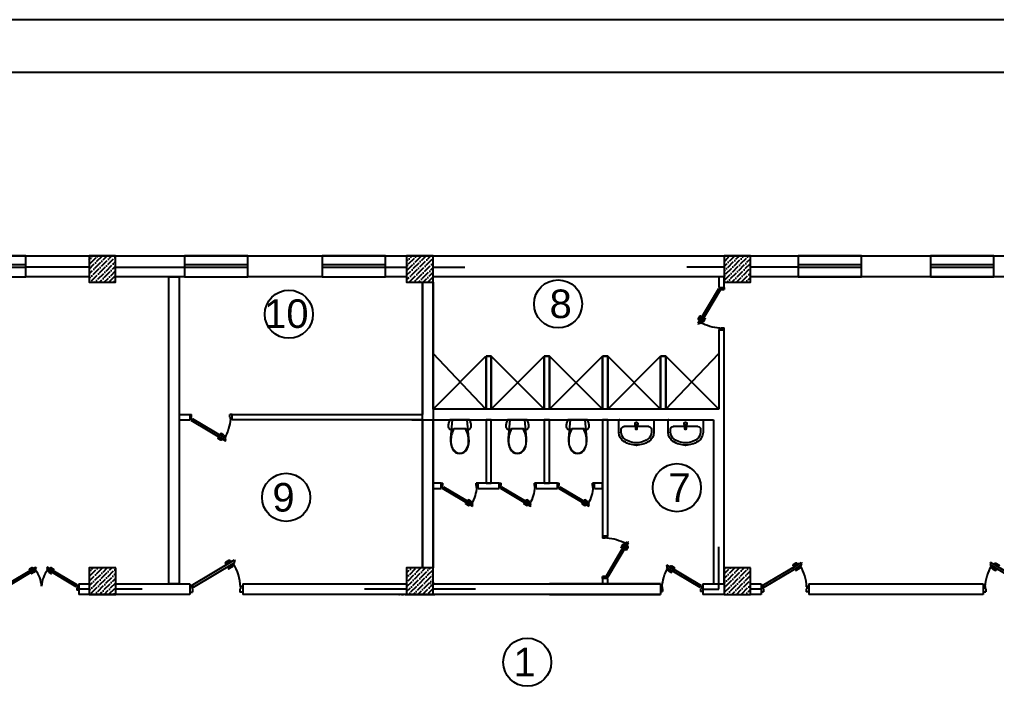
# Model space of a CAD drawing. Header units: millimetres. Extents: x 42452 to 2852333, y -419346 to 834876.
# Drawn here: x 2534221 to 2552690, y 600875 to 613876 of the extents above; entities that cross this region are included whole.
import ezdxf

# ---------------------------------------------------------------- set-up
doc = ezdxf.new("R2010")
doc.units = ezdxf.units.MM
doc.linetypes.add('( Hidden )', pattern=[0.275, 0.15, -0.125])
doc.linetypes.add('Невидимая', pattern=[391.222223, 282.222223, -109])
for name, color, linetype, lineweight in [('c_dv_l x_tti-25_Ном._пера__21_Ном._пера__21', 7, 'Continuous', 30), ('memar', 7, 'Continuous', 25), ('ДВЕРИ', 7, 'Continuous', 5), ('Конструктив - Ограждающий_Pen_No__241', 7, 'Continuous', 50)]:
    doc.layers.add(name, color=color, linetype=linetype, lineweight=lineweight)
doc.layers.add('Интерьер - Мебель_Ном._пера__75', color=160, linetype='Continuous', lineweight=25, true_color=0x2731ed)
doc.styles.add('СГЕНЕРИР_СТИЛЬ_1', font='arial.ttf')

# ---------------------------------------------------------------- blocks, each defined once
blk = doc.blocks.new('DSA')
at = {"layer": 'ДВЕРИ', "color": 251, "lineweight": 25, "true_color": 0x636466}
for p, q in [((153780, 788017), (153820, 788017)), ((153820, 787965), (153820, 788016)), ((155388, 788017), (155348, 788017)), ((155348, 787965), (155348, 788016)), ((153780, 787928), (153812, 787928)), ((153780, 787928), (153812, 787928)), ((153804, 787910), (153811, 787922)), ((153804, 787910), (154462, 787520)), ((153811, 787922), (153818, 787918)), ((153812, 787928), (153812, 787965)), ((153812, 787965), (153820, 787965)), ((153818, 787918), (153832, 787941)), ((153832, 787941), (154468, 787562)), ((155336, 787941), (154700, 787562)), ((155364, 787910), (154706, 787520)), ((155350, 787918), (155336, 787941)), ((155356, 787965), (155348, 787965)), ((155357, 787922), (155350, 787918)), ((155356, 787928), (155356, 787965)), ((155388, 787928), (155356, 787928)), ((155388, 787928), (155356, 787928)), ((155364, 787910), (155357, 787922)), ((154318, 787574), (154320, 787576)), ((154372, 787532), (154321, 787563)), ((154331, 787579), (154372, 787555)), ((154366, 787654), (154365, 787652)), ((154365, 787571), (154368, 787575)), ((154415, 787542), (154365, 787571)), ((154367, 787641), (154409, 787616)), ((154428, 787627), (154377, 787657)), ((154383, 787557), (154384, 787560)), ((154388, 787610), (154391, 787615)), ((154391, 787615), (154441, 787585)), ((154411, 787605), (154410, 787603)), ((154426, 787594), (154433, 787605)), ((154441, 787585), (154438, 787580)), ((154456, 787542), (154468, 787562)), ((154712, 787542), (154700, 787562)), ((154777, 787615), (154727, 787585)), ((154727, 787585), (154730, 787580)), ((154742, 787594), (154735, 787605)), ((154740, 787627), (154791, 787657)), ((154753, 787542), (154803, 787571)), ((154757, 787605), (154758, 787603)), ((154801, 787641), (154760, 787616)), ((154780, 787610), (154777, 787615)), ((154785, 787557), (154784, 787560)), ((154837, 787579), (154796, 787555)), ((154797, 787532), (154847, 787563)), ((154803, 787571), (154800, 787575)), ((154802, 787654), (154804, 787652)), ((154850, 787574), (154848, 787576)), ((154401, 787550), (154394, 787538)), ((154418, 787546), (154415, 787542)), ((154470, 787534), (154456, 787542)), ((154462, 787520), (154470, 787534)), ((154698, 787534), (154712, 787542)), ((154706, 787520), (154698, 787534)), ((154750, 787546), (154753, 787542)), ((154767, 787550), (154775, 787538))]:
    blk.add_line(p, q, dxfattribs=at)
for centre, radius, start, end in [((154002, 787952), 583, 319.7101, 357.5846), ((155160, 787950), 576, 182.1815, 220.5237), ((154325, 787569), 7.98, 149.2867, 239.2867), ((154327, 787572), 7.98, 59.2867, 149.2867), ((154371, 787648), 7.98, 149.2867, 239.2867), ((154373, 787650), 7.98, 59.2867, 149.2867), ((154376, 787561), 7.98, 239.2867, 329.2867), ((154404, 787609), 7.98, 329.2867, 59.2867), ((154420, 787613), 16, 329.2867, 59.2867), ((154748, 787613), 16, 120.7133, 210.7133), ((154764, 787609), 7.98, 120.7133, 210.7133), ((154792, 787561), 7.98, 210.7133, 300.7133), ((154795, 787650), 7.98, 30.7133, 120.7133), ((154797, 787648), 7.98, 300.7133, 30.7133), ((154842, 787572), 7.98, 30.7133, 120.7133), ((154843, 787569), 7.98, 300.7133, 30.7133), ((154380, 787546), 16, 239.2867, 329.2867), ((154788, 787546), 16, 210.7133, 300.7133)]:
    blk.add_arc(centre, radius, start, end, dxfattribs=at)
blk = doc.blocks.new('qapi 700')
at = {"layer": 'ДВЕРИ', "color": 251, "lineweight": 25, "true_color": 0x636466}
for p, q in [((1281620, 90086), (1281659, 90086)), ((1281651, 89997), (1281651, 90034)), ((1281651, 90034), (1281659, 90034)), ((1281659, 90034), (1281659, 90086)), ((1282368, 90010), (1281735, 89633)), ((1282382, 89987), (1282368, 90010)), ((1282420, 90086), (1282380, 90086)), ((1282380, 90034), (1282380, 90085)), ((1282388, 90034), (1282380, 90034)), ((1282388, 89997), (1282388, 90034)), ((1281620, 89997), (1281651, 89997)), ((1282395, 89980), (1281741, 89591)), ((1282388, 89991), (1282382, 89987)), ((1282420, 89997), (1282388, 89997)), ((1282420, 89997), (1282388, 89997)), ((1282395, 89980), (1282388, 89991)), ((1281775, 89698), (1281826, 89728)), ((1281835, 89712), (1281794, 89687)), ((1281836, 89725), (1281838, 89722)), ((1281733, 89605), (1281747, 89613)), ((1281741, 89591), (1281733, 89605)), ((1281747, 89613), (1281735, 89633)), ((1281812, 89685), (1281762, 89656)), ((1281762, 89656), (1281765, 89651)), ((1281776, 89665), (1281770, 89676)), ((1281785, 89617), (1281787, 89613)), ((1281787, 89613), (1281837, 89642)), ((1281792, 89676), (1281793, 89674)), ((1281802, 89622), (1281809, 89609)), ((1281814, 89681), (1281812, 89685)), ((1281820, 89629), (1281818, 89631)), ((1281872, 89650), (1281831, 89626)), ((1281831, 89604), (1281881, 89634)), ((1281837, 89642), (1281835, 89646)), ((1281884, 89645), (1281883, 89647))]:
    blk.add_line(p, q, dxfattribs=at)
for centre, radius, start, end in [((1282471, 90052), 821, 183.4077, 209.5706), ((1281830, 89721), 7.94, 30.7133, 120.7133), ((1281831, 89718), 7.94, 300.7133, 30.7133), ((1281783, 89684), 15.9, 120.7133, 210.7133), ((1281798, 89680), 7.94, 120.7133, 210.7133), ((1281823, 89617), 15.9, 210.7133, 300.7133), ((1281827, 89633), 7.94, 210.7133, 300.7133), ((1281876, 89643), 7.94, 30.7133, 120.7133), ((1281877, 89641), 7.94, 300.7133, 30.7133)]:
    blk.add_arc(centre, radius, start, end, dxfattribs=at)
blk = doc.blocks.new('Wall_101', base_point=(-525717, -1356174))
at = {"layer": 'Конструктив - Ограждающий_Pen_No__241', "color": 7, "linetype": 'Continuous', "lineweight": 30, "flags": 128}
for points in [[(-525717, -1355174), (-525817, -1355174)], [(-525817, -1355174), (-525817, -1356174)], [(-525717, -1356174), (-525717, -1355174)]]:
    blk.add_lwpolyline(points, dxfattribs=at)
blk = doc.blocks.new('Унитаз 16')
at = {"layer": 'Интерьер - Мебель_Ном._пера__75', "linetype": 'Continuous'}
for p, q in [((-187, 0), (-194, -15)), ((187, 0), (-187, 0)), ((-141, 0), (-173, -350)), ((141, 0), (-141, 0)), ((173, -350), (141, 0)), ((194, -15), (187, 0)), ((-217, -112), (-218, -128)), ((-218, -128), (-216, -140)), ((-216, -95), (-217, -112)), ((-213, -79), (-216, -95)), ((-216, -140), (-212, -151)), ((-210, -62), (-213, -79)), ((-212, -151), (-206, -161)), ((-205, -46), (-210, -62)), ((-206, -161), (-198, -169)), ((-200, -31), (-205, -46)), ((-194, -15), (-200, -31)), ((-198, -169), (-188, -175)), ((-188, -175), (-178, -179)), ((-178, -179), (-166, -181)), ((-166, -181), (-154, -180)), ((-154, -180), (-116, -173)), ((-116, -173), (-78, -168)), ((0, -173), (-109, -173)), ((-78, -168), (-39, -165)), ((-39, -165), (0, -164)), ((0, -164), (39, -165)), ((109, -173), (0, -173)), ((39, -165), (78, -168)), ((78, -168), (116, -173)), ((116, -173), (154, -180)), ((154, -180), (166, -181)), ((166, -181), (178, -179)), ((178, -179), (188, -175)), ((188, -175), (198, -169)), ((200, -31), (194, -15)), ((198, -169), (206, -161)), ((205, -46), (200, -31)), ((210, -62), (205, -46)), ((206, -161), (212, -151)), ((213, -79), (210, -62)), ((212, -151), (216, -140)), ((216, -95), (213, -79)), ((217, -112), (216, -95)), ((216, -140), (218, -128)), ((218, -128), (217, -112)), ((-173, -350), (-175, -402)), ((175, -402), (173, -350)), ((-175, -402), (-169, -453)), ((-169, -453), (-157, -503)), ((-157, -503), (-138, -550)), ((-138, -550), (-112, -587)), ((112, -587), (138, -550)), ((138, -550), (157, -503)), ((157, -503), (169, -453)), ((169, -453), (175, -402)), ((-112, -587), (-79, -616)), ((-79, -616), (-41, -634)), ((-41, -634), (0, -640)), ((0, -631), (0, -631)), ((0, -640), (41, -634)), ((41, -634), (79, -616)), ((79, -616), (112, -587)), ((81, -605), (81, -605))]:
    blk.add_line(p, q, dxfattribs=at)
for centre, radius, start, end in [((258, -388), 425, 149.6518, 181.3539), ((-258, -388), 425, 358.6461, 30.3482), ((89, -412), 257, 176.8048, 228.4245), ((-89, -412), 257, 311.5755, 3.1952), ((1, -493), 139, 233.7772, 269.6644), ((-1, -493), 139, 270.3356, 306.2228)]:
    blk.add_arc(centre, radius, start, end, dxfattribs=at)
for p in [(109, -173), (-167, -398), (167, -398), (-81, -605)]:
    blk.add_point(p, dxfattribs=at)
blk = doc.blocks.new('Умывальник 03 16')
at = {"layer": 'Интерьер - Мебель_Ном._пера__75', "color": 251, "linetype": 'Continuous', "true_color": 0x636466}
for p, q in [((0, 0), (-320, 0)), ((320, 0), (0, 0)), ((-330, -10), (-330, -240)), ((-285, -180), (-285, -240)), ((-235, -130), (235, -130)), ((-25, -70), (-21, -112)), ((-18, -121), (-11, -174)), ((-14, -110), (-14, -95)), ((-14, -95), (14, -95)), ((11, -174), (18, -121)), ((14, -95), (14, -110)), ((21, -112), (25, -70)), ((285, -240), (285, -180)), ((330, -240), (330, -10)), ((-285, -240), (-273, -295)), ((-273, -295), (-240, -345)), ((-240, -345), (-187, -387)), ((187, -387), (240, -345)), ((240, -345), (273, -295)), ((273, -295), (285, -240)), ((-187, -387), (-118, -417)), ((-118, -417), (-41, -433)), ((-41, -433), (41, -433)), ((41, -433), (118, -417)), ((118, -417), (187, -387))]:
    blk.add_line(p, q, dxfattribs=at)
for centre, radius, start, end in [((-320, -10), 10, 90, 180), ((320, -10), 10, 0, 90), ((-235, -180), 50, 90, 180), ((0, -70), 25, 0, 180), ((0, -110), 21.1, 185.1696, 212.771), ((0, -110), 21.1, 212.771, 327.229), ((0, -110), 13.6, 180, 0), ((0, -173), 11.2, 187.1389, 352.8611), ((0, -110), 21.1, 327.229, 354.8304), ((235, -180), 50, 0, 90), ((-133, -240), 197, 180, 239.3268), ((133, -240), 197, 300.6732, 0), ((0, -58), 422, 236.4705, 270), ((0, -58), 422, 270, 303.5295)]:
    blk.add_arc(centre, radius, start, end, dxfattribs=at)
for p in [(320, 0), (-330, -10), (-25, -70), (-18, -121), (11, -174), (21, -112), (330, -240), (-233, -410), (0, -480), (233, -410)]:
    blk.add_point(p, dxfattribs=at)

msp = doc.modelspace()

# ---------------------------------------------------------------- hatches: boundary and pattern name
at = {"layer": 'memar', "lineweight": 25}
h = msp.add_hatch(dxfattribs=at)
h.set_pattern_fill('ANSI36', color=256, scale=500)
h.set_pattern_definition([(45, (821144.2, 2891509.094), (33.1456304, 121.533978), [156.25, -31.25, 0, -31.25])])
h.paths.add_polyline_path([(2535538.29672, 609411.5798), (2535538.29672, 608911.5798), (2536038.29672, 608911.5798), (2536038.29672, 609411.5798)])
h = msp.add_hatch(dxfattribs=at)
h.set_pattern_fill('ANSI36', color=256, scale=500)
h.set_pattern_definition([(45, (815242.24, 2891509.094), (33.1456304, 121.533978), [156.25, -31.25, 0, -31.25])])
h.paths.add_polyline_path([(2541539.86168, 609411.5798), (2541539.86168, 608911.5798), (2542039.86168, 608911.5798), (2542039.86168, 609411.5798)])
h = msp.add_hatch(dxfattribs=at)
h.set_pattern_fill('ANSI36', color=256, scale=500)
h.set_pattern_definition([(45, (809142.63, 2891509.094), (33.1456304, 121.533978), [156.25, -31.25, 0, -31.25])])
h.paths.add_polyline_path([(2547539.86168, 609411.5798), (2547539.86168, 608911.5798), (2548039.86168, 608911.5798), (2548039.86168, 609411.5798)])
h = msp.add_hatch(dxfattribs=at)
h.set_pattern_fill('ANSI36', color=256, scale=500)
h.set_pattern_definition([(45, (821142.63, 2885609.09), (33.1456304, 121.533978), [156.25, -31.25, 0, -31.25])])
h.paths.add_polyline_path([(2535539.86168, 603511.57411), (2535539.86168, 603011.57411), (2536039.86168, 603011.57411), (2536039.86168, 603511.57411)])
h = msp.add_hatch(dxfattribs=at)
h.set_pattern_fill('ANSI36', color=256, scale=500)
h.set_pattern_definition([(45, (815142.63, 2885609.09), (33.1456304, 121.533978), [156.25, -31.25, 0, -31.25])])
h.paths.add_polyline_path([(2541539.86168, 603511.57411), (2541539.86168, 603011.57411), (2542039.86168, 603011.57411), (2542039.86168, 603511.57411)])
h = msp.add_hatch(dxfattribs=at)
h.set_pattern_fill('ANSI36', color=256, scale=500)
h.set_pattern_definition([(45, (809142.63, 2885609.09), (33.1456304, 121.533978), [156.25, -31.25, 0, -31.25])])
h.paths.add_polyline_path([(2547539.86168, 603511.57411), (2547539.86168, 603011.57411), (2548039.86168, 603011.57411), (2548039.86168, 603511.57411)])

# ---------------------------------------------------------------- linework, layer by layer
at = {"layer": 'c_dv_l x_tti-25_Ном._пера__21_Ном._пера__21', "linetype": 'Continuous', "lineweight": 25, "flags": 128}
for points in [[(2504668.48455, 613875.62686), (2588276.03655, 613875.62686), (2588276.03655, 554753.14366), (2504668.48455, 554753.14366)], [(2508649.79655, 612880.29886), (2587280.70855, 612880.29886), (2587280.70855, 555748.47166), (2508649.79655, 555748.47166)]]:
    msp.add_lwpolyline(points, close=True, dxfattribs=at)
at = {"layer": 'memar', "lineweight": 25}
for p, q in [((2541139.57584, 609197.07151), (2541540.03798, 609197.07151)), ((2542039.86168, 609197.07151), (2542639.57584, 609197.07151))]:
    msp.add_line(p, q, dxfattribs=at)
at = {"layer": 'memar', "color": 7, "linetype": 'Continuous', "lineweight": 25}
for p, q in [((2542039.86168, 606511.88336), (2543039.13419, 607511.5798)), ((2543039.13419, 606511.5798), (2542041.43079, 607561.5798)), ((2543139.86168, 606511.5798), (2544139.86168, 607511.5798)), ((2544139.86168, 606511.5798), (2543139.86168, 607511.5798)), ((2544239.86168, 606511.5798), (2545239.86168, 607511.5798)), ((2545239.86168, 606511.5798), (2544239.86168, 607511.5798)), ((2545339.86168, 606511.5798), (2546339.86168, 607511.5798)), ((2546339.86168, 606511.5798), (2545339.86168, 607511.5798)), ((2546439.86168, 606511.5798), (2547439.86168, 607561.5798)), ((2547439.86168, 606511.5798), (2546439.86168, 607511.5798))]:
    msp.add_line(p, q, dxfattribs=at)
at = {"layer": 'memar', "color": 0, "lineweight": 25}
for p, q in [((2542189.86168, 605011.5798), (2542189.86168, 605111.5798)), ((2542889.86168, 605011.5798), (2542889.86168, 605111.5798)), ((2543289.86168, 605011.5798), (2543289.86168, 605111.5798)), ((2543989.86168, 605011.5798), (2543989.86168, 605111.5798)), ((2544389.86168, 605011.5798), (2544389.86168, 605111.5798)), ((2545089.86168, 605011.5798), (2545089.86168, 605111.5798)), ((2535339.8803, 603211.57411), (2535339.8803, 603011.57411)), ((2537439.86168, 603211.57411), (2537439.86168, 603011.57411)), ((2538439.86168, 603211.57411), (2538439.86168, 603011.57411)), ((2548239.8803, 603211.57411), (2548239.8803, 603011.57411)), ((2549139.8803, 603211.57411), (2549139.8803, 603011.57411))]:
    msp.add_line(p, q, dxfattribs=at)
for points in [[(2518040.05661, 609411.5798), (2559440.05661, 609411.5798)], [(2535538.29672, 609011.5798), (2534339.57584, 609011.5798)], [(2537339.57584, 609011.5798), (2536038.29672, 609011.5798)], [(2539939.57584, 609011.5798), (2538539.57584, 609011.5798)], [(2541539.86168, 609011.5798), (2541139.57584, 609011.5798)], [(2547539.86168, 609011.5798), (2542039.86168, 609011.5798)], [(2542039.86168, 606511.5798), (2542039.86168, 609011.5798)], [(2547439.86168, 609011.5798), (2547439.86168, 608811.5798)], [(2547539.86168, 608811.5798), (2547539.86168, 609011.5798)], [(2553540.25168, 609011.5798), (2548039.86168, 609011.5798)], [(2541839.86168, 608911.5798), (2541839.86168, 606411.5798)], [(2547439.86168, 608811.5798), (2547539.86168, 608811.5798)], [(2547439.86168, 608011.5798), (2547439.86168, 606511.5798)], [(2547439.86168, 608011.5798), (2547539.86168, 608011.5798)], [(2547539.86168, 603211.57411), (2547539.86168, 608011.5798)], [(2547439.86168, 606511.5798), (2542039.86168, 606511.88336)], [(2537241.89, 606411.5798), (2537441.89, 606411.5798)], [(2537441.89, 606411.5798), (2537441.89, 606311.5798)], [(2538235.39105, 606411.5798), (2538235.39105, 606311.5798)], [(2538235.39108, 606411.5798), (2541835.67018, 606411.5798)], [(2537241.89, 606311.5798), (2537441.89, 606311.5798)], [(2541840.40909, 606311.5798), (2538235.39108, 606311.5798)], [(2541639.86169, 606311.5798), (2547339.86168, 606311.5798)], [(2541839.86168, 606311.5798), (2541839.86168, 603511.57411)], [(2542039.86168, 603511.57411), (2542039.86168, 606311.5798)], [(2545339.86168, 604111.57411), (2545339.86168, 606311.5798), (2545239.86168, 606311.5798), (2545239.86168, 604111.57411)], [(2547339.86168, 606311.5798), (2547339.86168, 603211.57411)], [(2542189.86168, 605111.5798), (2542039.86168, 605111.5798), (2542039.86168, 605011.5798), (2542189.86168, 605011.5798)], [(2543289.86168, 605111.5798), (2542889.86168, 605111.5798)], [(2544389.86168, 605111.5798), (2543989.86168, 605111.5798)], [(2545089.86168, 605011.5798), (2545239.86168, 605011.5798), (2545239.86168, 605111.5798), (2545089.86168, 605111.5798)], [(2542889.86168, 605011.5798), (2543289.86168, 605011.5798)], [(2543989.86168, 605011.5798), (2544389.86168, 605011.5798)], [(2545339.86168, 604111.57411), (2545239.86168, 604111.57411)], [(2535339.8803, 603211.57411), (2535539.86168, 603211.57411)], [(2536039.86168, 603211.57411), (2537439.86168, 603211.57411)], [(2538439.86168, 603211.57411), (2541539.86168, 603211.57411)], [(2542039.86168, 603211.57411), (2546340.33625, 603211.57411)], [(2546340.33625, 603211.57411), (2544239.49031, 603211.57411)], [(2545239.86168, 603311.57411), (2545239.86168, 603211.57411), (2545339.86168, 603211.57411), (2545339.86168, 603311.57411)], [(2545339.86168, 603311.57411), (2545239.86168, 603311.57411)], [(2546340.33625, 603211.57411), (2546340.33625, 603011.57411)], [(2547140.33625, 603211.57411), (2547539.86168, 603211.57411)], [(2547140.33625, 603211.57411), (2547140.33625, 603011.57411)], [(2548039.86168, 603211.57411), (2548239.8803, 603211.57411)], [(2549139.8803, 603211.57411), (2552439.40574, 603211.57411)], [(2552439.40574, 603211.57411), (2552439.40574, 603011.57411)], [(2537439.86168, 603011.57411), (2535339.8803, 603011.57411)], [(2546340.33625, 603011.57411), (2538439.86168, 603011.57411)], [(2544239.86168, 603011.57411), (2546340.33625, 603011.57411)], [(2547539.86168, 603011.57411), (2547140.33625, 603011.57411)], [(2548239.8803, 603011.57411), (2548039.86168, 603011.57411)], [(2552439.40574, 603011.57411), (2549139.8803, 603011.57411)]]:
    msp.add_lwpolyline(points, dxfattribs=at)
for points in [[(2534339.69366, 609411.5798), (2533139.69366, 609411.5798), (2533139.69366, 609011.5798), (2534339.69366, 609011.5798)], [(2538539.57584, 609411.5798), (2537339.57585, 609411.5798), (2537339.57585, 609011.5798), (2538539.57584, 609011.5798)], [(2541139.57584, 609411.5798), (2539939.57585, 609411.5798), (2539939.57585, 609011.5798), (2541139.57584, 609011.5798)], [(2550139.8803, 609411.5798), (2548939.8803, 609411.5798), (2548939.8803, 609011.5798), (2550139.8803, 609011.5798)], [(2552640.05661, 609411.5798), (2551440.05661, 609411.5798), (2551440.05661, 609011.5798), (2552640.05661, 609011.5798)], [(2537241.89, 603211.86077), (2537041.89, 603211.86077), (2537041.89, 609011.5798), (2537241.89, 609011.5798)], [(2542039.86168, 603511.57411), (2541839.86168, 603511.57411), (2541839.86168, 608911.5798), (2542039.86168, 608911.5798)], [(2543039.86168, 605111.5798), (2543139.86168, 605111.5798), (2543139.86168, 606311.5798), (2543039.86168, 606311.5798)], [(2544139.86168, 605111.5798), (2544239.86168, 605111.5798), (2544239.86168, 606311.5798), (2544139.86168, 606311.5798)]]:
    msp.add_lwpolyline(points, close=True, dxfattribs=at)
at = {"layer": 'memar', "color": 3, "lineweight": 25}
for points in [[(2536038.29672, 609411.5798), (2535538.29672, 609411.5798), (2535538.29672, 608911.5798), (2536038.29672, 608911.5798)], [(2542039.86168, 609411.5798), (2541539.86168, 609411.5798), (2541539.86168, 608911.5798), (2542039.86168, 608911.5798)], [(2548039.86168, 609411.5798), (2547539.86168, 609411.5798), (2547539.86168, 608911.5798), (2548039.86168, 608911.5798)], [(2536039.86168, 603511.57411), (2535539.86168, 603511.57411), (2535539.86168, 603011.57411), (2536039.86168, 603011.57411)], [(2542039.86168, 603511.57411), (2541539.86168, 603511.57411), (2541539.86168, 603011.57411), (2542039.86168, 603011.57411)], [(2548039.86168, 603511.57411), (2547539.86168, 603511.57411), (2547539.86168, 603011.57411), (2548039.86168, 603011.57411)]]:
    msp.add_lwpolyline(points, close=True, dxfattribs=at)
at = {"layer": 'memar', "color": 146, "lineweight": 25, "true_color": 0x105689}
for points in [[(2533139.69366, 609242.71721), (2533139.69366, 609192.71721), (2534339.69366, 609192.71721), (2534339.69366, 609242.71721)], [(2537339.57585, 609242.71721), (2537339.57585, 609192.71721), (2538539.57584, 609192.71721), (2538539.57584, 609242.71721)], [(2539939.57585, 609242.71721), (2539939.57585, 609192.71721), (2541139.57584, 609192.71721), (2541139.57584, 609242.71721)], [(2548939.8803, 609242.71721), (2548939.8803, 609192.71721), (2550139.8803, 609192.71721), (2550139.8803, 609242.71721)], [(2551440.05661, 609242.71721), (2551440.05661, 609192.71721), (2552640.05661, 609192.71721), (2552640.05661, 609242.71721)]]:
    msp.add_lwpolyline(points, close=True, dxfattribs=at)
at = {"layer": 'memar', "lineweight": 25}
for points in [[(2535538.29672, 609197.07151), (2534339.69366, 609197.07151)], [(2536038.29672, 609197.07151), (2537339.57585, 609197.07151)], [(2547539.86168, 609197.07151), (2546839.57584, 609197.07151)], [(2548939.8803, 609197.07151), (2548039.86168, 609197.07151)], [(2547439.59896, 603111.57411), (2547439.59896, 603911.57411)], [(2535339.8803, 603118.0247), (2535539.86168, 603118.0247)], [(2536039.86168, 603118.0247), (2536539.86168, 603118.0247)], [(2540739.86168, 603118.0247), (2541539.86168, 603118.0247)], [(2542039.86168, 603118.0247), (2542839.86168, 603118.0247)], [(2547140.33625, 603111.57411), (2547439.59896, 603111.57411)], [(2548039.86168, 603118.0247), (2548239.8803, 603118.0247)]]:
    msp.add_lwpolyline(points, dxfattribs=at)
at = {"layer": 'memar', "color": 7, "linetype": '( Hidden )', "lineweight": 25, "flags": 128}
for points in [[(2542090.03477, 603211.57411), (2541989.8803, 603211.57411)], [(2541389.9957, 603011.57411), (2542089.76491, 603011.57411)]]:
    msp.add_lwpolyline(points, dxfattribs=at)
at = {"layer": 'memar', "color": 0, "lineweight": 25}
for centre in [(2544402.18704, 608501.15777), (2539313.19069, 608305.95008), (2546648.29605, 605027.58445), (2539261.18498, 604844.42735), (2543819.43123, 601729.78336)]:
    msp.add_circle(centre, 454.87332, dxfattribs=at)

# ---------------------------------------------------------------- block references
at = {"layer": 'memar', "lineweight": 25}
for p, xscale, yscale, zscale, rotation in [((2457481.57506, -673216.97241), -0.9996950677709536, 0.9996950677709536, 0.9996950677709536, 270), ((2635312.50978, 1885544.56977), -0.99985448786123, 0.99985448786123, 0.99985448786123, 90), ((4129511.83583, 714888.34249), 1.241456119634315, 1.241456119634315, 1.241456119634315, 180), ((1264904.08982, 693139.48549), -0.99985448786123, 0.99985448786123, 0.99985448786123, 180), ((3986913.69056, 704123.53569), 1.121843277023546, 1.121843277023546, 1.121843277023546, 180), ((1114665.59548, 704123.53569), -1.121843277023546, 1.121843277023546, 1.121843277023546, 180)]:
    msp.add_blockref('qapi 700', p, dxfattribs=dict(at, xscale=xscale, yscale=yscale, zscale=zscale, rotation=rotation))
at = {"layer": 'memar', "color": 7, "lineweight": 25}
for p in [(2543139.86168, 606511.5798), (2544239.86168, 606511.5798), (2545339.86168, 606511.5798), (2546439.86168, 606511.5798)]:
    msp.add_blockref('Wall_101', p, dxfattribs=at)
at = {"layer": 'memar', "lineweight": 25}
for p, xscale, yscale, zscale in [((3826150.12318, 515883.61105), -1.004908790256011, 1.004908790256011, 1.004908790256011), ((3663715.39971, 526328.12765), -0.8745383849912832, 0.8745383849912832, 0.8745383849912832), ((3664815.39971, 526328.12765), -0.8745383849912832, 0.8745383849912832, 0.8745383849912832), ((3665915.39971, 526328.12765), -0.8745383849912832, 0.8745383849912832, 0.8745383849912832)]:
    msp.add_blockref('qapi 700', p, dxfattribs=dict(at, xscale=xscale, yscale=yscale, zscale=zscale))
at = {"layer": 'memar', "color": 104, "linetype": 'Невидимая', "lineweight": 25, "true_color": 0x029e21, "zscale": 1000}
for p in [(2542543.54667, 606311.5798), (2543632.96625, 606311.5798), (2544772.79374, 606311.5798)]:
    msp.add_blockref('Унитаз 16', p, dxfattribs=at)
at = {"layer": 'memar', "color": 104, "linetype": 'Невидимая', "lineweight": 25, "true_color": 0x029e21, "xscale": -1, "zscale": 1000}
for p in [(2545882.03953, 606311.5798), (2546812.17642, 606311.5798)]:
    msp.add_blockref('Умывальник 03 16', p, dxfattribs=at)
at = {"layer": 'memar', "color": 1, "lineweight": 25, "xscale": 0.8742429527605249, "yscale": 0.8742429527605249, "zscale": 0.8742429527605249, "rotation": 180}
msp.add_blockref('DSA', (2669781.10242, 1292007.51716), dxfattribs=at)

# ---------------------------------------------------------------- texts
at = {"layer": 'memar', "linetype": 'Continuous', "lineweight": 25, "char_height": 540, "style": 'СГЕНЕРИР_СТИЛЬ_1'}
for s, insert, attachment_point in [('8', (2544241.91685, 608772.99772), 1), ('10', (2539684.92182, 608587.17963), 3), ('7', (2546488.02586, 605299.4244), 1), ('9', (2539421.45518, 605116.2673), 3), ('1', (2543979.70143, 602001.62331), 3)]:
    msp.add_mtext(s, dxfattribs=dict(at, insert=insert, attachment_point=attachment_point))

doc.saveas('drawing.dxf')
